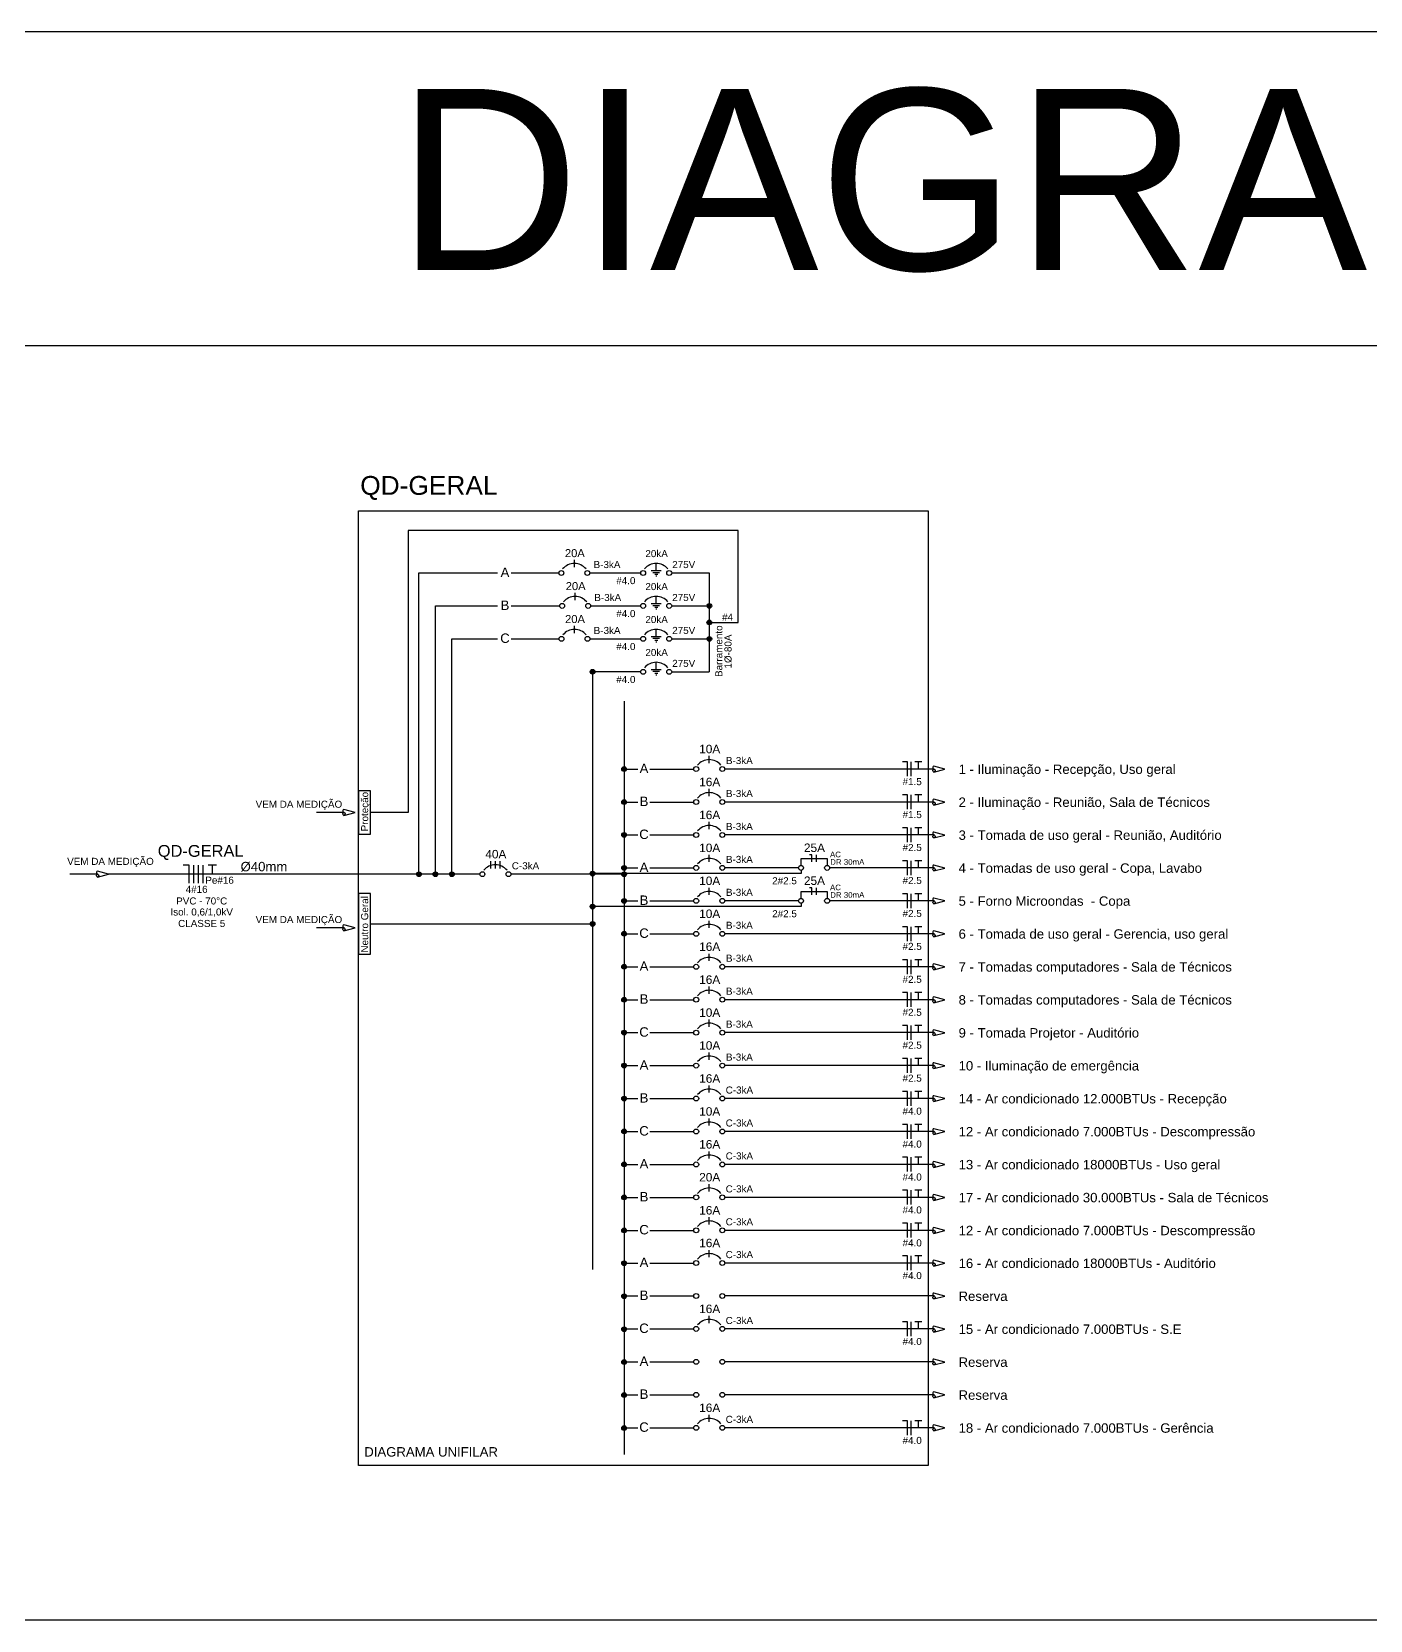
# Model space of a CAD drawing. Header units: millimetres. Extents: x 165 to 269, y 52 to 121.
# Drawn here: x 240.07 to 254.29, y 51.91 to 68.79 of the extents above; entities that cross this region are included whole.
import ezdxf
from ezdxf.enums import TextEntityAlignment as Align

# ---------------------------------------------------------------- set-up
doc = ezdxf.new("R2010")
doc.units = ezdxf.units.MM
doc.linetypes.add('HIDDEN', pattern=[9.525, 6.35, -3.175])
for name, color, linetype in [('FAM ARQUITETURA', 253, 'Continuous'), ('FAM-DISJUNTORES', 1, 'Continuous'), ('INDICACAO_POTENCIA', 2, 'Continuous'), ('Texto Unifilar - 0.1', 1, 'Continuous'), ('Texto Unifilar - 0.3 Vermelho', 3, 'Continuous')]:
    doc.layers.add(name, color=color, linetype=linetype)
doc.styles.add('FAM-ARIAL', font='arial.ttf')
doc.styles.get("Standard").update_dxf_attribs({"font": 'arial.ttf'})

# ---------------------------------------------------------------- blocks, each defined once
blk = doc.blocks.new('bolinha')
h = blk.add_hatch(color=256)
h.dxf.hatch_style = 1
edge = h.paths.add_edge_path()
edge.add_arc((0, 0), 2.5, 0, 360)
blk.add_circle((0, 0), 2.5)
blk = doc.blocks.new('*U176', base_point=(3448.7, -6806.5))
at = {"linetype": 'Continuous'}
for centre in [(3451.3, -6806.5), (3479, -6806.5)]:
    blk.add_circle(centre, 2.6, dxfattribs=at)
blk.add_arc((3465.1, -6812.7), 16.2, 39.9589, 140.0411, dxfattribs=at)
blk = doc.blocks.new('*U177', base_point=(576.818, 148.746))
blk.add_line((576.818, 148.556), (576.818, 148.936))
blk = doc.blocks.new('*U178', base_point=(576.818, 148.746))
blk.add_line((576.818, 148.556), (576.818, 148.936))
blk = doc.blocks.new('*U179', base_point=(576.818, 148.746))
blk.add_line((576.818, 148.556), (576.818, 148.936))
blk = doc.blocks.new('*U180', base_point=(3638, -6588.7))
at = {"xscale": 20, "yscale": 20, "zscale": 20}
for name, p in [('*U177', (3633, -6588.7)), ('*U178', (3638, -6588.7)), ('*U179', (3643, -6588.7))]:
    blk.add_blockref(name, p, dxfattribs=at)
blk = doc.blocks.new('*U181', base_point=(5926, 1069.8))
for p, q in [((5937, 1072.3), (5947.9, 1072.3)), ((5938.9, 1070.4), (5946, 1070.4)), ((5940.9, 1068.5), (5944.2, 1068.5)), ((5942.1, 1066.6), (5943, 1066.6)), ((5942.4, 1072.3), (5942.4, 1079.9))]:
    blk.add_line(p, q)
for centre in [(5928.6, 1069.8), (5956.3, 1069.8)]:
    blk.add_circle(centre, 2.6)
blk.add_arc((5942.4, 1063.7), 16.2, 39.9589, 140.0411)
blk = doc.blocks.new('*U182', base_point=(5926, 1069.8))
for p, q in [((5937, 1072.3), (5947.9, 1072.3)), ((5938.9, 1070.4), (5946, 1070.4)), ((5940.9, 1068.5), (5944.2, 1068.5)), ((5942.1, 1066.6), (5943, 1066.6)), ((5942.4, 1072.3), (5942.4, 1079.9))]:
    blk.add_line(p, q)
for centre in [(5928.6, 1069.8), (5956.3, 1069.8)]:
    blk.add_circle(centre, 2.6)
blk.add_arc((5942.4, 1063.7), 16.2, 39.9589, 140.0411)
blk = doc.blocks.new('*U183', base_point=(5926, 1069.8))
for p, q in [((5937, 1072.3), (5947.9, 1072.3)), ((5938.9, 1070.4), (5946, 1070.4)), ((5940.9, 1068.5), (5944.2, 1068.5)), ((5942.1, 1066.6), (5943, 1066.6)), ((5942.4, 1072.3), (5942.4, 1079.9))]:
    blk.add_line(p, q)
for centre in [(5928.6, 1069.8), (5956.3, 1069.8)]:
    blk.add_circle(centre, 2.6)
blk.add_arc((5942.4, 1063.7), 16.2, 39.9589, 140.0411)
blk = doc.blocks.new('*U184', base_point=(5926, 1069.8))
for p, q in [((5937, 1072.3), (5947.9, 1072.3)), ((5938.9, 1070.4), (5946, 1070.4)), ((5940.9, 1068.5), (5944.2, 1068.5)), ((5942.1, 1066.6), (5943, 1066.6)), ((5942.4, 1072.3), (5942.4, 1079.9))]:
    blk.add_line(p, q)
for centre in [(5928.6, 1069.8), (5956.3, 1069.8)]:
    blk.add_circle(centre, 2.6)
blk.add_arc((5942.4, 1063.7), 16.2, 39.9589, 140.0411)
blk = doc.blocks.new('*U185', base_point=(60071.7, -14668.4))
for centre in [(60074.3, -14668.4), (60101.9, -14668.4)]:
    blk.add_circle(centre, 2.6)
blk.add_arc((60088.1, -14674.5), 16.2, 39.9589, 140.0411)
blk = doc.blocks.new('*U186', base_point=(576.818, 148.746))
blk.add_line((576.818, 148.556), (576.818, 148.936))
blk = doc.blocks.new('*U187', base_point=(60088.1, -14658.3))
at = {"xscale": 20, "yscale": 20, "zscale": 20}
blk.add_blockref('*U186', (60088.1, -14658.3), dxfattribs=at)
blk = doc.blocks.new('*U188', base_point=(60259.3, -14295.5))
for centre in [(60261.9, -14295.5), (60289.6, -14295.5)]:
    blk.add_circle(centre, 2.6)
blk.add_arc((60275.7, -14301.7), 16.2, 39.9589, 140.0411)
blk = doc.blocks.new('*U189', base_point=(576.818, 148.746))
blk.add_line((576.818, 148.556), (576.818, 148.936))
blk = doc.blocks.new('*U190', base_point=(60275.7, -14285.4))
at = {"xscale": 20, "yscale": 20, "zscale": 20}
blk.add_blockref('*U189', (60275.7, -14285.4), dxfattribs=at)
blk = doc.blocks.new('*U191', base_point=(60268.4, -14328.5))
for centre in [(60271, -14328.5), (60298.7, -14328.5)]:
    blk.add_circle(centre, 2.6)
blk.add_arc((60284.9, -14334.7), 16.2, 39.9589, 140.0411)
blk = doc.blocks.new('*U192', base_point=(576.818, 148.746))
blk.add_line((576.818, 148.556), (576.818, 148.936))
blk = doc.blocks.new('*U193', base_point=(60284.9, -14318.4))
at = {"xscale": 20, "yscale": 20, "zscale": 20}
blk.add_blockref('*U192', (60284.9, -14318.4), dxfattribs=at)
blk = doc.blocks.new('bdps')
h = blk.add_hatch(color=256)
h.dxf.hatch_style = 1
edge = h.paths.add_edge_path()
edge.add_arc((0, 0), 2.5, 0, 360)
blk.add_circle((0, 0), 2.5)
blk = doc.blocks.new('*U168', base_point=(4360.8, -5155.6))
at = {"linetype": 'Continuous'}
for centre in [(4363.4, -5155.6), (4391.1, -5155.6)]:
    blk.add_circle(centre, 2.6, dxfattribs=at)
blk.add_arc((4377.2, -5161.8), 16.2, 39.9589, 140.0411, dxfattribs=at)
blk = doc.blocks.new('*U169', base_point=(576.818, 148.746))
blk.add_line((576.818, 148.556), (576.818, 148.936))
blk = doc.blocks.new('*U170', base_point=(4377.2, -5145.6))
at = {"xscale": 20, "yscale": 20, "zscale": 20}
blk.add_blockref('*U169', (4377.2, -5145.6), dxfattribs=at)
blk = doc.blocks.new('FIAÇÃO DIAGRAMA')
at = {"layer": 'FAM-DISJUNTORES', "color": 120}
for p, q in [((-4, 7.5), (-9.1, 7.5)), ((-4, -7.7), (-4, 7.5))]:
    blk.add_line(p, q, dxfattribs=at)
at = {"layer": 'FAM-DISJUNTORES'}
blk.add_line((0, -7.7), (0, 7.5), dxfattribs=at)
at = {"layer": 'FAM-DISJUNTORES', "color": 82, "linetype": 'Continuous'}
for p, q in [((11.3, 7.5), (4, 7.5)), ((7.7, -0.1), (7.7, 7.5))]:
    blk.add_line(p, q, dxfattribs=at)
blk = doc.blocks.new('*U171', base_point=(3408.2, -5165.8))
for p, q in [((3410.8, -5163.2), (3410.8, -5155.7)), ((3410.8, -5155.7), (3438.5, -5155.7)), ((3438.5, -5155.7), (3438.5, -5163.2))]:
    blk.add_line(p, q)
for centre in [(3410.8, -5165.8), (3438.5, -5165.8)]:
    blk.add_circle(centre, 2.6)
blk = doc.blocks.new('*U172', base_point=(608.67, 153.293))
for p, q in [((608.67, 153.483), (608.544, 153.483)), ((608.67, 153.103), (608.67, 153.483))]:
    blk.add_line(p, q)
blk = doc.blocks.new('*U173', base_point=(576.818, 148.746))
blk.add_line((576.818, 148.556), (576.818, 148.936))
blk = doc.blocks.new('*U174', base_point=(3424.7, -5155.7))
at = {"xscale": 20, "yscale": 20, "zscale": 20}
for name, p in [('*U172', (3422.2, -5155.7)), ('*U173', (3427.2, -5155.7))]:
    blk.add_blockref(name, p, dxfattribs=at)

msp = doc.modelspace()

# ---------------------------------------------------------------- linework, layer by layer
at = {"color": 1, "linetype": 'Continuous'}
for centre in [(247.127, 55.359), (247.404, 55.359), (247.127, 54.659), (247.404, 54.659), (247.127, 54.309), (247.404, 54.309)]:
    msp.add_circle(centre, 0.026, dxfattribs=at)
at = {"layer": 'FAM ARQUITETURA'}
for points in [[(239.691, 65.455), (268.507, 65.455), (268.507, 68.788), (239.691, 68.788)], [(239.691, 65.455), (268.507, 65.455), (268.507, 51.914), (239.691, 51.914)]]:
    msp.add_lwpolyline(points, close=True, dxfattribs=at)
at = {"layer": 'FAM-DISJUNTORES', "color": 120, "linetype": 'HIDDEN'}
msp.add_line((246.537, 61.989), (246.025, 61.989), dxfattribs=at)
at = {"layer": 'FAM-DISJUNTORES', "color": 120}
for p, q in [((241.74, 59.934), (241.677, 59.934)), ((241.74, 59.744), (241.74, 59.934))]:
    msp.add_line(p, q, dxfattribs=at)
at = {"layer": 'FAM-DISJUNTORES'}
msp.add_line((241.79, 59.744), (241.79, 59.934), dxfattribs=at)
at = {"layer": 'FAM-DISJUNTORES', "color": 8}
msp.add_line((241.84, 59.744), (241.84, 59.934), dxfattribs=at)
at = {"layer": 'FAM-DISJUNTORES', "color": 10}
msp.add_line((241.89, 59.744), (241.89, 59.934), dxfattribs=at)
at = {"layer": 'FAM-DISJUNTORES', "color": 82, "linetype": 'Continuous'}
for p, q in [((242.031, 59.934), (241.94, 59.934)), ((241.986, 59.839), (241.986, 59.934))]:
    msp.add_line(p, q, dxfattribs=at)
at = {"layer": 'FAM-DISJUNTORES'}
msp.add_lwpolyline([(249.59, 53.559), (243.54, 53.559), (243.54, 63.699), (249.59, 63.699)], close=True, dxfattribs=at)
at = {"layer": 'FAM-DISJUNTORES', "color": 82, "linetype": 'HIDDEN'}
for points in [[(247.266, 62.514), (247.572, 62.514), (247.572, 63.489), (244.066, 63.489), (244.066, 60.494), (243.668, 60.494)], [(246.866, 63.039), (247.266, 63.039)], [(247.266, 63.039), (247.266, 61.989)], [(246.866, 62.689), (247.266, 62.689)], [(246.866, 62.339), (247.266, 62.339)], [(246.866, 61.989), (247.266, 61.989)]]:
    msp.add_lwpolyline(points, dxfattribs=at)
at = {"layer": 'FAM-DISJUNTORES'}
for points in [[(244.181, 59.839), (244.181, 63.039), (245.017, 63.039)], [(245.16, 63.039), (245.674, 63.039)], [(245.997, 63.039), (246.537, 63.039)], [(246.361, 61.678), (246.361, 61.678), (246.361, 53.676)], [(246.361, 60.956), (246.508, 60.956)], [(246.635, 60.956), (247.101, 60.956)], [(246.361, 60.606), (246.508, 60.606)], [(246.635, 60.606), (247.101, 60.606)], [(246.361, 60.256), (246.508, 60.256)], [(246.635, 60.256), (247.101, 60.256)], [(246.361, 59.906), (246.508, 59.906)], [(246.635, 59.906), (247.101, 59.906)], [(248.214, 59.906), (247.43, 59.906)], [(244.829, 59.839), (240.884, 59.839)], [(246.361, 59.839), (245.158, 59.839)], [(246.361, 59.556), (246.508, 59.556)], [(246.635, 59.556), (247.101, 59.556)], [(248.214, 59.556), (247.43, 59.556)], [(246.361, 59.206), (246.508, 59.206)], [(246.635, 59.206), (247.101, 59.206)], [(246.361, 58.856), (246.508, 58.856)], [(246.635, 58.856), (247.101, 58.856)], [(246.361, 58.506), (246.508, 58.506)], [(246.635, 58.506), (247.101, 58.506)], [(246.361, 58.156), (246.508, 58.156)], [(246.635, 58.156), (247.101, 58.156)], [(246.361, 57.806), (246.508, 57.806)], [(246.635, 57.806), (247.101, 57.806)], [(246.361, 57.456), (246.508, 57.456)], [(246.635, 57.456), (247.101, 57.456)], [(246.361, 57.106), (246.508, 57.106)], [(246.635, 57.106), (247.101, 57.106)], [(246.361, 56.756), (246.508, 56.756)], [(246.635, 56.756), (247.101, 56.756)], [(246.361, 56.406), (246.508, 56.406)], [(246.635, 56.406), (247.101, 56.406)], [(246.361, 56.056), (246.508, 56.056)], [(246.635, 56.056), (247.101, 56.056)], [(246.361, 55.709), (246.508, 55.709)], [(246.635, 55.709), (247.101, 55.709)], [(246.361, 55.359), (246.508, 55.359)], [(246.635, 55.359), (247.101, 55.359)], [(246.361, 55.009), (246.508, 55.009)], [(246.635, 55.009), (247.101, 55.009)], [(246.361, 54.659), (246.508, 54.659)], [(246.635, 54.659), (247.101, 54.659)], [(246.361, 54.309), (246.508, 54.309)], [(246.635, 54.309), (247.101, 54.309)], [(246.361, 53.959), (246.508, 53.959)], [(246.635, 53.959), (247.101, 53.959)]]:
    msp.add_lwpolyline(points, dxfattribs=at)
at = {"layer": 'FAM-DISJUNTORES', "color": 8}
for points in [[(244.356, 59.839), (244.356, 62.689), (245.017, 62.689)], [(245.16, 62.689), (245.674, 62.689)], [(246.005, 62.689), (246.537, 62.689)]]:
    msp.add_lwpolyline(points, dxfattribs=at)
at = {"layer": 'FAM-DISJUNTORES', "color": 10}
for points in [[(244.531, 59.839), (244.531, 62.339), (245.017, 62.339)], [(245.16, 62.339), (245.674, 62.339)], [(245.998, 62.339), (246.537, 62.339)]]:
    msp.add_lwpolyline(points, dxfattribs=at)
at = {"layer": 'FAM-DISJUNTORES', "color": 120, "linetype": 'HIDDEN'}
for points in [[(246.025, 61.989), (246.025, 61.989), (246.025, 53.676)], [(248.24, 59.88), (248.24, 59.846), (246.025, 59.846)], [(248.24, 59.53), (248.24, 59.496), (246.025, 59.496)], [(243.668, 59.311), (246.025, 59.311)]]:
    msp.add_lwpolyline(points, dxfattribs=at)
at = {"layer": 'FAM-DISJUNTORES'}
for points in [[(249.651, 60.924), (249.769, 60.955), (249.651, 60.986), (249.645, 60.984, 0.671957), (249.653, 60.956, -0.797014), (249.651, 60.924, -0.769093), (249.653, 60.956), (247.43, 60.956)], [(249.651, 60.574), (249.769, 60.605), (249.651, 60.636), (249.645, 60.634, 0.671957), (249.653, 60.606, -0.797014), (249.651, 60.574, -0.769093), (249.653, 60.606), (247.43, 60.606)], [(243.384, 60.464), (243.502, 60.494), (243.384, 60.526), (243.377, 60.523, 0.671957), (243.386, 60.496, -0.797014), (243.384, 60.464, -0.769093), (243.386, 60.496), (243.091, 60.496)], [(249.651, 60.224), (249.769, 60.255), (249.651, 60.286), (249.645, 60.284, 0.671957), (249.653, 60.256, -0.797014), (249.651, 60.224, -0.769093), (249.653, 60.256), (247.43, 60.256)], [(249.651, 59.874), (249.769, 59.905), (249.651, 59.936), (249.645, 59.934, 0.671957), (249.653, 59.906, -0.797014), (249.651, 59.874, -0.769093), (249.653, 59.906), (248.543, 59.906)], [(240.766, 59.808), (240.884, 59.839), (240.766, 59.871), (240.759, 59.868, 0.671957), (240.768, 59.84, -0.797014), (240.766, 59.808, -0.769093), (240.768, 59.84), (240.473, 59.84)], [(249.651, 59.524), (249.769, 59.555), (249.651, 59.586), (249.645, 59.584, 0.671957), (249.653, 59.556, -0.797014), (249.651, 59.524, -0.769093), (249.653, 59.556), (248.543, 59.556)], [(243.384, 59.238), (243.502, 59.269), (243.384, 59.3), (243.377, 59.298, 0.671957), (243.386, 59.27, -0.797014), (243.384, 59.238, -0.769093), (243.386, 59.27), (243.091, 59.27)], [(249.651, 59.174), (249.769, 59.205), (249.651, 59.236), (249.645, 59.234, 0.671957), (249.653, 59.206, -0.797014), (249.651, 59.174, -0.769093), (249.653, 59.206), (247.43, 59.206)], [(249.651, 58.824), (249.769, 58.855), (249.651, 58.886), (249.645, 58.884, 0.671957), (249.653, 58.856, -0.797014), (249.651, 58.824, -0.769093), (249.653, 58.856), (247.43, 58.856)], [(249.651, 58.474), (249.769, 58.505), (249.651, 58.536), (249.645, 58.534, 0.671957), (249.653, 58.506, -0.797014), (249.651, 58.474, -0.769093), (249.653, 58.506), (247.43, 58.506)], [(249.651, 58.124), (249.769, 58.155), (249.651, 58.186), (249.645, 58.184, 0.671957), (249.653, 58.156, -0.797014), (249.651, 58.124, -0.769093), (249.653, 58.156), (247.43, 58.156)], [(249.651, 57.774), (249.769, 57.805), (249.651, 57.837), (249.645, 57.834, 0.671957), (249.653, 57.806, -0.797014), (249.651, 57.774, -0.769093), (249.653, 57.806), (247.43, 57.806)], [(249.651, 57.424), (249.769, 57.455), (249.651, 57.486), (249.645, 57.484, 0.671957), (249.653, 57.456, -0.797014), (249.651, 57.424, -0.769093), (249.653, 57.456), (247.43, 57.456)], [(249.651, 57.074), (249.769, 57.105), (249.651, 57.136), (249.645, 57.134, 0.671957), (249.653, 57.106, -0.797014), (249.651, 57.074, -0.769093), (249.653, 57.106), (247.43, 57.106)], [(249.651, 56.724), (249.769, 56.755), (249.651, 56.787), (249.645, 56.784, 0.671957), (249.653, 56.756, -0.797014), (249.651, 56.724, -0.769093), (249.653, 56.756), (247.43, 56.756)], [(249.651, 56.374), (249.769, 56.405), (249.651, 56.437), (249.645, 56.434, 0.671957), (249.653, 56.406, -0.797014), (249.651, 56.374, -0.769093), (249.653, 56.406), (247.43, 56.406)], [(249.651, 56.024), (249.769, 56.055), (249.651, 56.086), (249.645, 56.084, 0.671957), (249.653, 56.056, -0.797014), (249.651, 56.024, -0.769093), (249.653, 56.056), (247.43, 56.056)], [(249.651, 55.677), (249.769, 55.708), (249.651, 55.739), (249.645, 55.737, 0.671957), (249.653, 55.709, -0.797014), (249.651, 55.677, -0.769093), (249.653, 55.709), (247.43, 55.709)], [(249.651, 55.327), (249.769, 55.358), (249.651, 55.389), (249.645, 55.387, 0.671957), (249.653, 55.359, -0.797014), (249.651, 55.327, -0.769093), (249.653, 55.359), (247.43, 55.359)], [(249.651, 54.976), (249.769, 55.007), (249.651, 55.039), (249.645, 55.036, 0.671957), (249.653, 55.009, -0.797014), (249.651, 54.976, -0.769093), (249.653, 55.009), (247.43, 55.009)], [(249.651, 54.626), (249.769, 54.657), (249.651, 54.689), (249.645, 54.686, 0.671957), (249.653, 54.659, -0.797014), (249.651, 54.626, -0.769093), (249.653, 54.659), (247.43, 54.659)], [(249.651, 54.276), (249.769, 54.307), (249.651, 54.339), (249.645, 54.336, 0.671957), (249.653, 54.309, -0.797014), (249.651, 54.276, -0.769093), (249.653, 54.309), (247.43, 54.309)], [(249.651, 53.926), (249.769, 53.957), (249.651, 53.989), (249.645, 53.986, 0.671957), (249.653, 53.958, -0.797014), (249.651, 53.926, -0.769093), (249.653, 53.958), (247.43, 53.958)]]:
    msp.add_lwpolyline(points, format="xyb", dxfattribs=at)
at = {"layer": 'FAM-DISJUNTORES', "color": 82, "linetype": 'HIDDEN'}
msp.add_lwpolyline([(243.668, 60.263), (243.668, 60.726), (243.54, 60.726), (243.54, 60.263)], close=True, dxfattribs=at)
at = {"layer": 'FAM-DISJUNTORES', "color": 120, "linetype": 'HIDDEN'}
msp.add_lwpolyline([(243.668, 58.99), (243.668, 59.633), (243.54, 59.633), (243.54, 58.99)], close=True, dxfattribs=at)

# ---------------------------------------------------------------- block references
at = {"layer": 'FAM-DISJUNTORES', "xscale": 0.01, "yscale": 0.01, "zscale": 0.01}
for name, p in [('*U185', (245.668, 63.039)), ('*U187', (245.832, 63.139)), ('*U181', (246.537, 63.039)), ('*U188', (245.676, 62.689)), ('*U190', (245.841, 62.789)), ('*U182', (246.537, 62.689)), ('*U191', (245.669, 62.339)), ('*U193', (245.834, 62.439)), ('*U183', (246.537, 62.339)), ('bolinha', (246.025, 61.989)), ('*U184', (246.537, 61.989)), ('*U170', (247.265, 61.057)), ('bolinha', (246.361, 60.956)), ('*U168', (247.101, 60.956)), ('FIAÇÃO DIAGRAMA', (249.41, 60.956)), ('bolinha', (246.361, 60.606)), ('*U168', (247.101, 60.606)), ('*U170', (247.265, 60.707)), ('FIAÇÃO DIAGRAMA', (249.41, 60.606)), ('bolinha', (246.361, 60.256)), ('*U168', (247.101, 60.256)), ('*U170', (247.265, 60.357)), ('FIAÇÃO DIAGRAMA', (249.41, 60.256)), ('*U176', (244.829, 59.839)), ('*U180', (244.993, 59.939)), ('bolinha', (246.361, 59.906)), ('*U168', (247.101, 59.906)), ('*U170', (247.265, 60.007)), ('*U171', (248.214, 59.906)), ('*U174', (248.379, 60.007)), ('FIAÇÃO DIAGRAMA', (249.41, 59.906)), ('bolinha', (244.181, 59.839)), ('bolinha', (244.356, 59.839)), ('bolinha', (244.531, 59.839)), ('bolinha', (246.025, 59.846)), ('bolinha', (246.361, 59.839)), ('bolinha', (246.361, 59.556)), ('*U168', (247.101, 59.556)), ('*U170', (247.265, 59.657)), ('*U171', (248.214, 59.556)), ('*U174', (248.379, 59.657)), ('FIAÇÃO DIAGRAMA', (249.41, 59.556)), ('bolinha', (246.025, 59.496)), ('bolinha', (246.025, 59.311)), ('bolinha', (246.361, 59.206)), ('*U168', (247.101, 59.206)), ('*U170', (247.265, 59.307)), ('FIAÇÃO DIAGRAMA', (249.41, 59.206)), ('*U168', (247.101, 58.856)), ('*U170', (247.265, 58.957)), ('FIAÇÃO DIAGRAMA', (249.41, 58.856)), ('bolinha', (246.361, 58.856)), ('*U168', (247.101, 58.506)), ('*U170', (247.265, 58.607)), ('FIAÇÃO DIAGRAMA', (249.41, 58.506)), ('bolinha', (246.361, 58.506)), ('*U168', (247.101, 58.156)), ('*U170', (247.265, 58.257)), ('FIAÇÃO DIAGRAMA', (249.41, 58.156)), ('bolinha', (246.361, 58.156)), ('*U168', (247.101, 57.806)), ('*U170', (247.265, 57.907)), ('FIAÇÃO DIAGRAMA', (249.41, 57.807)), ('bolinha', (246.361, 57.806)), ('*U168', (247.101, 57.456)), ('*U170', (247.265, 57.557)), ('bolinha', (246.361, 57.456)), ('FIAÇÃO DIAGRAMA', (249.41, 57.456)), ('*U168', (247.101, 57.106)), ('*U170', (247.265, 57.207)), ('bolinha', (246.361, 57.106)), ('FIAÇÃO DIAGRAMA', (249.41, 57.106)), ('*U170', (247.265, 56.857)), ('bolinha', (246.361, 56.756)), ('*U168', (247.101, 56.756)), ('FIAÇÃO DIAGRAMA', (249.41, 56.757)), ('*U170', (247.265, 56.507)), ('bolinha', (246.361, 56.406)), ('*U168', (247.101, 56.406)), ('FIAÇÃO DIAGRAMA', (249.41, 56.407)), ('*U170', (247.265, 56.157)), ('bolinha', (246.361, 56.056)), ('*U168', (247.101, 56.056)), ('FIAÇÃO DIAGRAMA', (249.41, 56.056)), ('bolinha', (246.361, 55.706)), ('*U168', (247.101, 55.709)), ('*U170', (247.265, 55.809)), ('FIAÇÃO DIAGRAMA', (249.41, 55.709)), ('bolinha', (246.361, 55.356)), ('bolinha', (246.361, 55.006)), ('*U168', (247.101, 55.009)), ('*U170', (247.265, 55.109)), ('FIAÇÃO DIAGRAMA', (249.41, 55.009)), ('bolinha', (246.361, 54.656)), ('bolinha', (246.361, 54.306)), ('*U168', (247.101, 53.958)), ('*U170', (247.265, 54.059)), ('FIAÇÃO DIAGRAMA', (249.41, 53.959)), ('bolinha', (246.361, 53.956))]:
    msp.add_blockref(name, p, dxfattribs=at)
at = {"layer": 'FAM-DISJUNTORES', "linetype": 'HIDDEN', "xscale": 0.01, "yscale": 0.01, "zscale": 0.01}
for p in [(247.266, 62.689), (247.266, 62.514), (247.266, 62.339)]:
    msp.add_blockref('bdps', p, dxfattribs=at)

# ---------------------------------------------------------------- texts
at = {"layer": 'FAM ARQUITETURA'}
msp.add_text('DIAGRAMA UNI.', height=1.92542, dxfattribs=at).set_placement((243.945, 66.256))
at = {"layer": 'FAM-DISJUNTORES', "style": 'FAM-ARIAL'}
for s, height, p in [('QD-GERAL', 0.2, (243.557, 63.869)), ('AC', 0.06, (248.548, 60.019)), ('DR 30mA', 0.06, (248.55, 59.939)), ('AC', 0.06, (248.548, 59.669)), ('DR 30mA', 0.06, (248.55, 59.589)), ('DIAGRAMA UNIFILAR', 0.1, (243.6, 53.653))]:
    msp.add_text(s, height=height, dxfattribs=at).set_placement(p)
for s, height, p in [('B-3kA', 0.075, (246.179, 63.091)), ('275V', 0.075, (246.994, 63.091)), ('B-3kA', 0.075, (246.187, 62.741)), ('275V', 0.075, (246.994, 62.741)), ('B-3kA', 0.075, (246.18, 62.391)), ('275V', 0.075, (246.994, 62.391)), ('275V', 0.075, (246.994, 62.041)), ('B-3kA', 0.075, (247.585, 61.009)), ('B-3kA', 0.075, (247.585, 60.659)), ('B-3kA', 0.075, (247.585, 60.309)), ('QD-GERAL', 0.125, (241.862, 60.024)), ('25A', 0.09, (248.383, 60.075)), ('C-3kA', 0.075, (245.313, 59.891)), ('B-3kA', 0.075, (247.585, 59.959)), ('25A', 0.09, (248.383, 59.725)), ('B-3kA', 0.075, (247.585, 59.609)), ('B-3kA', 0.075, (247.585, 59.259)), ('B-3kA', 0.075, (247.585, 58.909)), ('B-3kA', 0.075, (247.585, 58.559)), ('B-3kA', 0.075, (247.585, 58.209)), ('B-3kA', 0.075, (247.585, 57.859)), ('C-3kA', 0.075, (247.585, 57.509)), ('C-3kA', 0.075, (247.585, 57.159)), ('C-3kA', 0.075, (247.585, 56.809)), ('C-3kA', 0.075, (247.585, 56.459)), ('C-3kA', 0.075, (247.585, 56.109)), ('C-3kA', 0.075, (247.585, 55.761)), ('C-3kA', 0.075, (247.585, 55.061)), ('C-3kA', 0.075, (247.585, 54.011))]:
    msp.add_text(s, height=height, dxfattribs=at).set_placement(p, align=Align.CENTER)
for s, p in [('#4.0', (246.481, 62.92)), ('#4.0', (246.481, 62.57)), ('#4', (247.518, 62.532)), ('#4.0', (246.481, 62.22)), ('#1.5', (249.523, 60.785)), ('#1.5', (249.523, 60.435)), ('#2.5', (249.523, 60.085)), ('2#2.5', (248.196, 59.732)), ('#2.5', (249.523, 59.735)), ('2#2.5', (248.196, 59.382)), ('#2.5', (249.523, 59.385)), ('#2.5', (249.523, 59.035)), ('#2.5', (249.523, 58.685)), ('#2.5', (249.523, 58.335)), ('#2.5', (249.523, 57.985)), ('#2.5', (249.523, 57.635)), ('#4.0', (249.523, 57.285)), ('#4.0', (249.523, 56.935)), ('#4.0', (249.523, 56.585)), ('#4.0', (249.523, 56.235)), ('#4.0', (249.523, 55.885)), ('#4.0', (249.523, 55.538)), ('#4.0', (249.523, 54.838)), ('#4.0', (249.523, 53.787))]:
    msp.add_text(s, height=0.075, dxfattribs=at).set_placement(p, align=Align.RIGHT)
for s, p in [('Barramento', (247.404, 62.482)), ('1%%C-80A', (247.502, 62.385))]:
    msp.add_text(s, height=0.075, rotation=90, dxfattribs=at).set_placement(p, align=Align.RIGHT)
at = {"layer": 'FAM-DISJUNTORES', "linetype": 'Continuous', "style": 'FAM-ARIAL'}
for s, p in [('10A', (247.27, 61.124)), ('16A', (247.27, 60.774)), ('16A', (247.27, 60.424)), ('10A', (247.27, 60.074)), ('10A', (247.27, 59.724)), ('10A', (247.27, 59.374)), ('16A', (247.27, 59.024)), ('16A', (247.27, 58.674)), ('10A', (247.27, 58.324)), ('10A', (247.27, 57.975)), ('16A', (247.27, 57.624)), ('10A', (247.27, 57.274)), ('16A', (247.27, 56.925)), ('20A', (247.27, 56.575)), ('16A', (247.27, 56.224)), ('16A', (247.27, 55.877)), ('16A', (247.27, 55.177)), ('16A', (247.27, 54.126))]:
    msp.add_text(s, height=0.09, dxfattribs=at).set_placement(p, align=Align.CENTER)
at = {"layer": 'FAM-DISJUNTORES', "color": 3, "style": 'FAM-ARIAL'}
for s, p in [('A', (246.572, 60.963)), ('B', (246.572, 60.613)), ('C', (246.572, 60.263)), ('A', (246.572, 59.913)), ('B', (246.572, 59.563)), ('C', (246.572, 59.213)), ('A', (246.572, 58.863)), ('B', (246.572, 58.513)), ('C', (246.572, 58.163)), ('A', (246.572, 57.813)), ('B', (246.572, 57.463)), ('C', (246.572, 57.113)), ('A', (246.572, 56.763)), ('B', (246.572, 56.413)), ('C', (246.572, 56.063)), ('A', (246.572, 55.716)), ('B', (246.572, 55.366)), ('C', (246.572, 55.016)), ('A', (246.572, 54.666)), ('B', (246.572, 54.316)), ('C', (246.572, 53.966))]:
    msp.add_text(s, height=0.1, dxfattribs=at).set_placement(p, align=Align.MIDDLE_CENTER)
at = {"layer": 'FAM-DISJUNTORES', "style": 'FAM-ARIAL'}
for s, p in [('1 - Iluminação - Recepção, Uso geral ', (249.914, 60.954)), ('2 - Iluminação - Reunião, Sala de Técnicos  ', (249.914, 60.604)), ('3 - Tomada de uso geral - Reunião, Auditório ', (249.914, 60.254)), ('4 - Tomadas de uso geral - Copa, Lavabo ', (249.914, 59.904)), ('5 - Forno Microondas  - Copa ', (249.914, 59.554)), ('6 - Tomada de uso geral - Gerencia, uso geral ', (249.914, 59.204)), ('7 - Tomadas computadores - Sala de Técnicos ', (249.914, 58.854)), ('8 - Tomadas computadores - Sala de Técnicos ', (249.914, 58.504)), ('9 - Tomada Projetor - Auditório ', (249.914, 58.154)), ('10 - Iluminação de emergência ', (249.914, 57.804)), ('14 - Ar condicionado 12.000BTUs - Recepção ', (249.914, 57.454)), ('12 - Ar condicionado 7.000BTUs - Descompressão ', (249.914, 57.104)), ('13 - Ar condicionado 18000BTUs - Uso geral ', (249.914, 56.754)), ('17 - Ar condicionado 30.000BTUs - Sala de Técnicos ', (249.914, 56.404)), ('12 - Ar condicionado 7.000BTUs - Descompressão ', (249.914, 56.054)), ('16 - Ar condicionado 18000BTUs - Auditório ', (249.914, 55.706)), ('Reserva', (249.914, 55.356)), ('15 - Ar condicionado 7.000BTUs - S.E ', (249.914, 55.006)), ('Reserva', (249.914, 54.656)), ('Reserva', (249.914, 54.306)), ('18 - Ar condicionado 7.000BTUs - Gerência ', (249.914, 53.956))]:
    msp.add_text(s, height=0.1, dxfattribs=at).set_placement(p, align=Align.MIDDLE_LEFT)
msp.add_text('%%C40mm', height=0.1, dxfattribs=at).set_placement((242.286, 59.84), align=Align.BOTTOM_LEFT)
for s, p in [('Pe#16', (242.063, 59.813)), ('4#16', (241.819, 59.716))]:
    msp.add_text(s, height=0.075, dxfattribs=at).set_placement(p, align=Align.TOP_CENTER)
for s, p in [('PVC - 70°C', (241.873, 59.555)), ('Isol. 0,6/1,0kV', (241.873, 59.433)), ('CLASSE 5', (241.873, 59.316))]:
    msp.add_text(s, height=0.075, dxfattribs=at).set_placement(p, align=Align.MIDDLE)
at = {"layer": 'INDICACAO_POTENCIA', "style": 'FAM-ARIAL'}
for s, height, p in [('20A', 0.085, (245.837, 63.207)), ('20kA', 0.075, (246.706, 63.207)), ('20A', 0.085, (245.846, 62.857)), ('20kA', 0.075, (246.706, 62.857)), ('20A', 0.085, (245.839, 62.507)), ('20kA', 0.075, (246.706, 62.507)), ('20kA', 0.075, (246.706, 62.157))]:
    msp.add_text(s, height=height, dxfattribs=at).set_placement(p, align=Align.CENTER)
at = {"layer": 'INDICACAO_POTENCIA', "linetype": 'Continuous', "style": 'FAM-ARIAL'}
msp.add_text('40A', height=0.09, dxfattribs=at).set_placement((244.998, 60.007), align=Align.CENTER)
at = {"layer": 'Texto Unifilar - 0.1', "style": 'FAM-ARIAL'}
msp.add_text('#4.0', height=0.075, dxfattribs=at).set_placement((246.481, 61.87), align=Align.RIGHT)
for p in [(242.446, 60.545), (240.444, 59.938), (242.446, 59.32)]:
    msp.add_text('VEM DA MEDIÇÃO', height=0.075, dxfattribs=at).set_placement(p)
for s, p in [('Proteção', (243.604, 60.504)), ('Neutro Geral', (243.604, 59.306))]:
    msp.add_text(s, height=0.075, rotation=90, dxfattribs=at).set_placement(p, align=Align.MIDDLE_CENTER)
at = {"layer": 'Texto Unifilar - 0.3 Vermelho', "style": 'FAM-ARIAL'}
for s, p in [('A', (245.095, 63.046)), ('B', (245.095, 62.696)), ('C', (245.095, 62.346))]:
    msp.add_text(s, height=0.1, dxfattribs=at).set_placement(p, align=Align.MIDDLE_CENTER)

doc.saveas('drawing.dxf')
